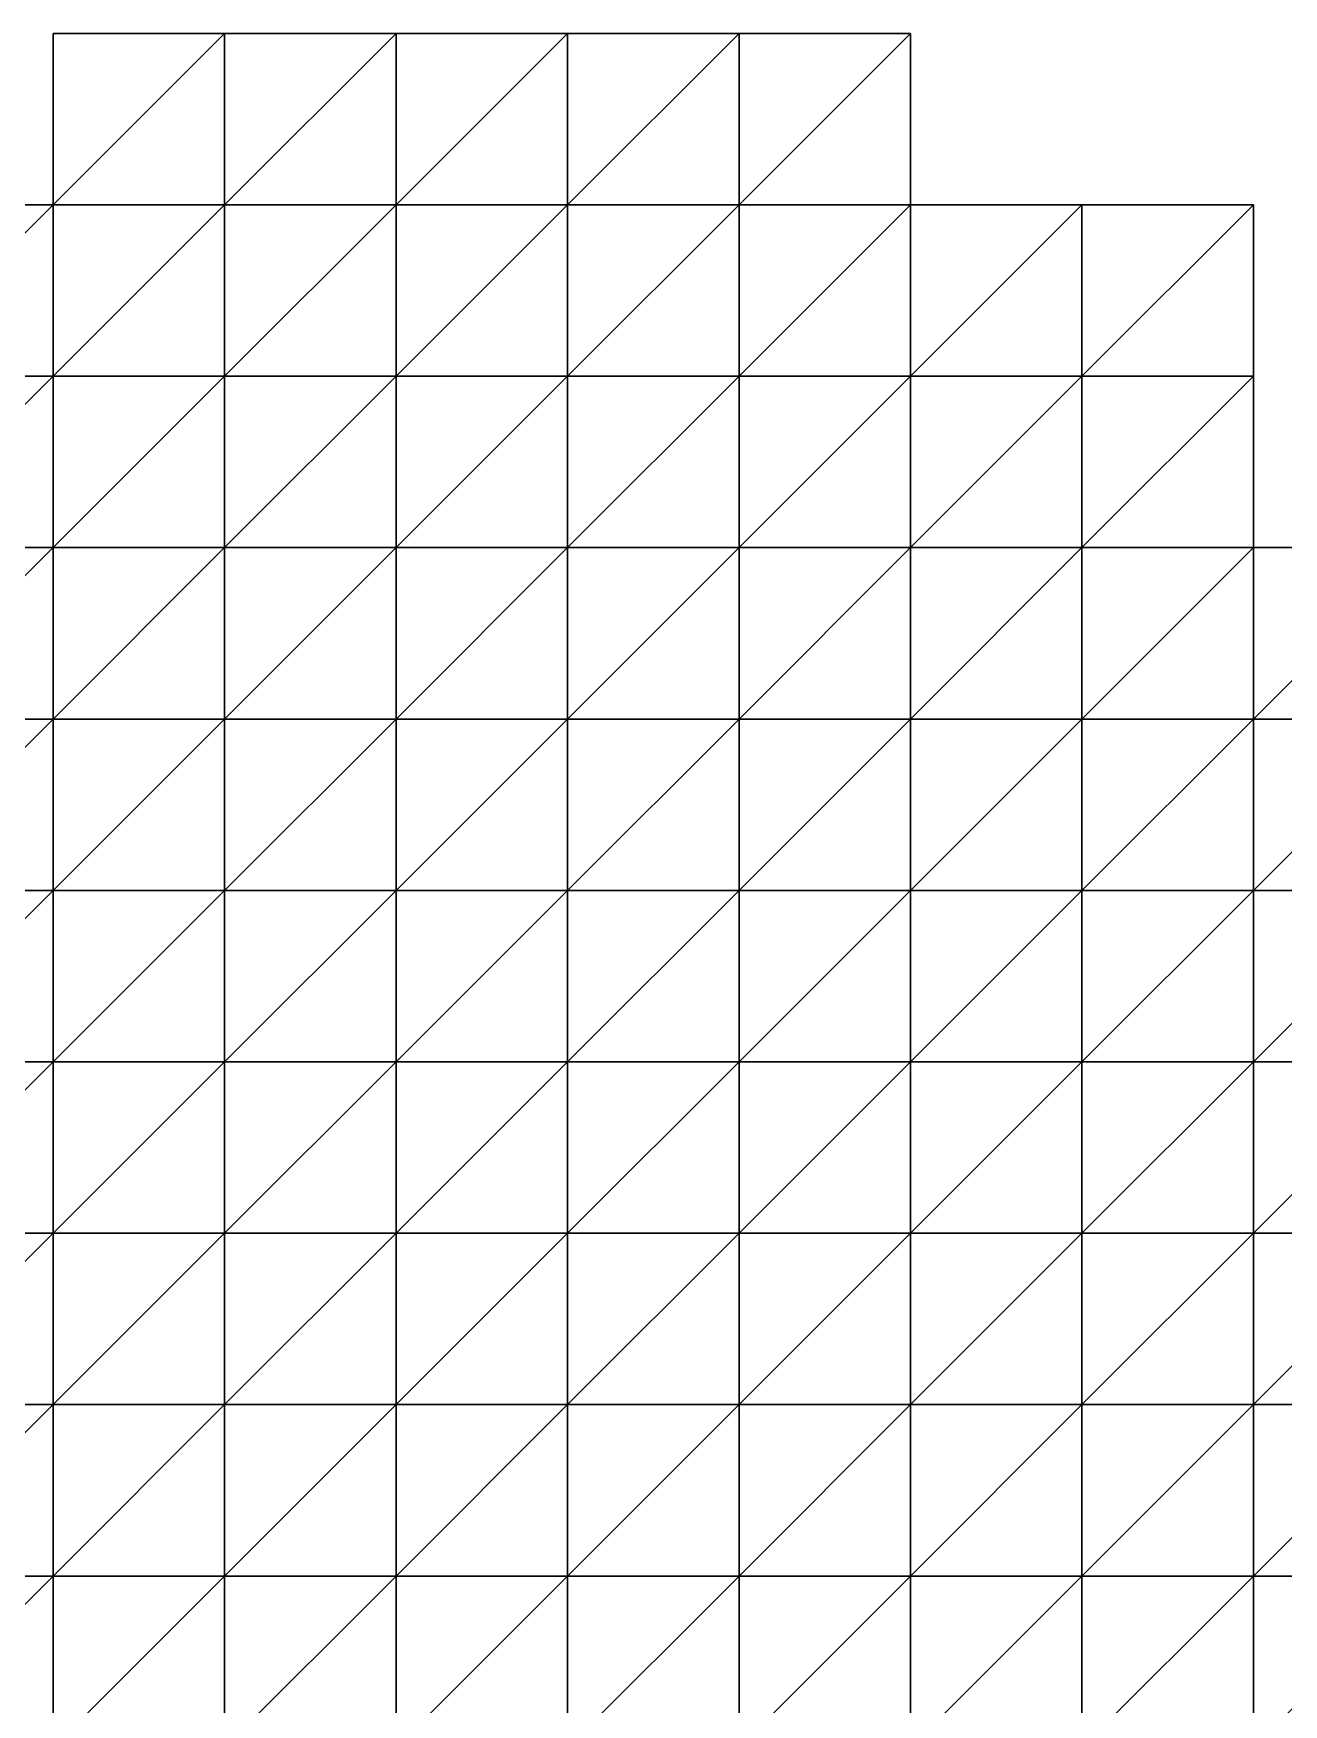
# Model space of a CAD drawing. Extents: x 292020 to 295740, y 4557680 to 4560040.
# Drawn here: x 294817.7 to 294963.5, y 4559845 to 4560040 of the extents above; entities that cross this region are included whole.
import ezdxf

# ---------------------------------------------------------------- set-up
doc = ezdxf.new("R2010")
doc.units = 0
doc.layers.add('RUN201_4_-_RUN201_NODOMAIN5_20X', color=7, linetype='CONTINUOUS')

msp = doc.modelspace()

# ---------------------------------------------------------------- linework, layer by layer
at = {"layer": 'RUN201_4_-_RUN201_NODOMAIN5_20X'}
for points in [[(294820, 4560040, 1860), (294820, 4560020, 1860), (294840, 4560040, 1860)], [(294840, 4560040, 1860), (294820, 4560020, 1860), (294840, 4560020, 1860)], [(294840, 4560040, 1880), (294820, 4560020, 1880), (294820, 4560040, 1880)], [(294840, 4560020, 1880), (294820, 4560020, 1880), (294840, 4560040, 1880)], [(294840, 4560040, 1860), (294820, 4560040, 1880), (294820, 4560040, 1860)], [(294840, 4560040, 1880), (294820, 4560040, 1880), (294840, 4560040, 1860)], [(294820, 4560040, 1860), (294820, 4560020, 1880), (294820, 4560020, 1860)], [(294820, 4560040, 1880), (294820, 4560020, 1880), (294820, 4560040, 1860)], [(294840, 4560040, 1860), (294840, 4560020, 1860), (294860, 4560040, 1860)], [(294860, 4560040, 1860), (294840, 4560020, 1860), (294860, 4560020, 1860)], [(294860, 4560040, 1880), (294840, 4560020, 1880), (294840, 4560040, 1880)], [(294860, 4560020, 1880), (294840, 4560020, 1880), (294860, 4560040, 1880)], [(294860, 4560040, 1860), (294840, 4560040, 1880), (294840, 4560040, 1860)], [(294860, 4560040, 1880), (294840, 4560040, 1880), (294860, 4560040, 1860)], [(294860, 4560040, 1860), (294860, 4560020, 1860), (294880, 4560040, 1860)], [(294880, 4560040, 1860), (294860, 4560020, 1860), (294880, 4560020, 1860)], [(294880, 4560040, 1880), (294860, 4560020, 1880), (294860, 4560040, 1880)], [(294880, 4560020, 1880), (294860, 4560020, 1880), (294880, 4560040, 1880)], [(294880, 4560040, 1860), (294860, 4560040, 1880), (294860, 4560040, 1860)], [(294880, 4560040, 1880), (294860, 4560040, 1880), (294880, 4560040, 1860)], [(294880, 4560040, 1840), (294880, 4560020, 1840), (294900, 4560040, 1840)], [(294900, 4560040, 1840), (294880, 4560020, 1840), (294900, 4560020, 1840)], [(294900, 4560040, 1860), (294880, 4560020, 1860), (294880, 4560040, 1860)], [(294900, 4560020, 1860), (294880, 4560020, 1860), (294900, 4560040, 1860)], [(294900, 4560040, 1840), (294880, 4560040, 1860), (294880, 4560040, 1840)], [(294900, 4560040, 1860), (294880, 4560040, 1860), (294900, 4560040, 1840)], [(294880, 4560040, 1840), (294880, 4560020, 1860), (294880, 4560020, 1840)], [(294880, 4560040, 1860), (294880, 4560020, 1860), (294880, 4560040, 1840)], [(294880, 4560020, 1860), (294880, 4560020, 1880), (294880, 4560040, 1860)], [(294880, 4560040, 1860), (294880, 4560020, 1880), (294880, 4560040, 1880)], [(294900, 4560040, 1840), (294900, 4560020, 1840), (294920, 4560040, 1840)], [(294920, 4560040, 1840), (294900, 4560020, 1840), (294920, 4560020, 1840)], [(294920, 4560040, 1860), (294900, 4560020, 1860), (294900, 4560040, 1860)], [(294920, 4560020, 1860), (294900, 4560020, 1860), (294920, 4560040, 1860)], [(294920, 4560040, 1840), (294900, 4560040, 1860), (294900, 4560040, 1840)], [(294920, 4560040, 1860), (294900, 4560040, 1860), (294920, 4560040, 1840)], [(294920, 4560020, 1840), (294920, 4560020, 1860), (294920, 4560040, 1840)], [(294920, 4560040, 1840), (294920, 4560020, 1860), (294920, 4560040, 1860)], [(294800, 4560020, 1860), (294800, 4560000, 1860), (294820, 4560020, 1860)], [(294820, 4560020, 1860), (294800, 4560000, 1860), (294820, 4560000, 1860)], [(294820, 4560020, 1880), (294800, 4560000, 1880), (294800, 4560020, 1880)], [(294820, 4560000, 1880), (294800, 4560000, 1880), (294820, 4560020, 1880)], [(294820, 4560020, 1860), (294800, 4560020, 1880), (294800, 4560020, 1860)], [(294820, 4560020, 1880), (294800, 4560020, 1880), (294820, 4560020, 1860)], [(294820, 4560020, 1860), (294820, 4560000, 1860), (294840, 4560020, 1860)], [(294840, 4560020, 1860), (294820, 4560000, 1860), (294840, 4560000, 1860)], [(294840, 4560020, 1880), (294820, 4560000, 1880), (294820, 4560020, 1880)], [(294840, 4560000, 1880), (294820, 4560000, 1880), (294840, 4560020, 1880)], [(294840, 4560020, 1840), (294840, 4560000, 1840), (294860, 4560020, 1840)], [(294860, 4560020, 1840), (294840, 4560000, 1840), (294860, 4560000, 1840)], [(294860, 4560020, 1840), (294840, 4560020, 1860), (294840, 4560020, 1840)], [(294860, 4560020, 1860), (294840, 4560020, 1860), (294860, 4560020, 1840)], [(294840, 4560020, 1840), (294840, 4560000, 1860), (294840, 4560000, 1840)], [(294840, 4560020, 1860), (294840, 4560000, 1860), (294840, 4560020, 1840)], [(294860, 4560020, 1880), (294840, 4560000, 1880), (294840, 4560020, 1880)], [(294860, 4560000, 1880), (294840, 4560000, 1880), (294860, 4560020, 1880)], [(294860, 4560020, 1840), (294860, 4560000, 1840), (294880, 4560020, 1840)], [(294880, 4560020, 1840), (294860, 4560000, 1840), (294880, 4560000, 1840)], [(294880, 4560020, 1840), (294860, 4560020, 1860), (294860, 4560020, 1840)], [(294880, 4560020, 1860), (294860, 4560020, 1860), (294880, 4560020, 1840)], [(294880, 4560020, 1880), (294860, 4560000, 1880), (294860, 4560020, 1880)], [(294880, 4560000, 1880), (294860, 4560000, 1880), (294880, 4560020, 1880)], [(294880, 4560020, 1820), (294880, 4560000, 1820), (294900, 4560020, 1820)], [(294900, 4560020, 1820), (294880, 4560000, 1820), (294900, 4560000, 1820)], [(294900, 4560020, 1820), (294880, 4560020, 1840), (294880, 4560020, 1820)], [(294900, 4560020, 1840), (294880, 4560020, 1840), (294900, 4560020, 1820)], [(294880, 4560020, 1820), (294880, 4560000, 1840), (294880, 4560000, 1820)], [(294880, 4560020, 1840), (294880, 4560000, 1840), (294880, 4560020, 1820)], [(294900, 4560020, 1860), (294880, 4560000, 1860), (294880, 4560020, 1860)], [(294900, 4560000, 1860), (294880, 4560000, 1860), (294900, 4560020, 1860)], [(294880, 4560000, 1860), (294880, 4560000, 1880), (294880, 4560020, 1860)], [(294880, 4560020, 1860), (294880, 4560000, 1880), (294880, 4560020, 1880)], [(294900, 4560020, 1820), (294900, 4560000, 1820), (294920, 4560020, 1820)], [(294920, 4560020, 1820), (294900, 4560000, 1820), (294920, 4560000, 1820)], [(294920, 4560020, 1820), (294900, 4560020, 1840), (294900, 4560020, 1820)], [(294920, 4560020, 1840), (294900, 4560020, 1840), (294920, 4560020, 1820)], [(294920, 4560020, 1860), (294900, 4560000, 1860), (294900, 4560020, 1860)], [(294920, 4560000, 1860), (294900, 4560000, 1860), (294920, 4560020, 1860)], [(294920, 4560000, 1820), (294920, 4560000, 1840), (294920, 4560020, 1820)], [(294920, 4560020, 1820), (294920, 4560000, 1840), (294920, 4560020, 1840)], [(294920, 4560020, 1840), (294920, 4560000, 1840), (294940, 4560020, 1840)], [(294940, 4560020, 1840), (294920, 4560000, 1840), (294940, 4560000, 1840)], [(294940, 4560020, 1860), (294920, 4560000, 1860), (294920, 4560020, 1860)], [(294940, 4560000, 1860), (294920, 4560000, 1860), (294940, 4560020, 1860)], [(294940, 4560020, 1840), (294920, 4560020, 1860), (294920, 4560020, 1840)], [(294940, 4560020, 1860), (294920, 4560020, 1860), (294940, 4560020, 1840)], [(294940, 4560020, 1840), (294940, 4560000, 1840), (294960, 4560020, 1840)], [(294960, 4560020, 1840), (294940, 4560000, 1840), (294960, 4560000, 1840)], [(294960, 4560020, 1860), (294940, 4560000, 1860), (294940, 4560020, 1860)], [(294960, 4560000, 1860), (294940, 4560000, 1860), (294960, 4560020, 1860)], [(294960, 4560020, 1840), (294940, 4560020, 1860), (294940, 4560020, 1840)], [(294960, 4560020, 1860), (294940, 4560020, 1860), (294960, 4560020, 1840)], [(294960, 4560000, 1840), (294960, 4560000, 1860), (294960, 4560020, 1840)], [(294960, 4560020, 1840), (294960, 4560000, 1860), (294960, 4560020, 1860)], [(294800, 4560000, 1840), (294800, 4559980, 1840), (294820, 4560000, 1840)], [(294820, 4560000, 1840), (294800, 4559980, 1840), (294820, 4559980, 1840)], [(294820, 4560000, 1840), (294800, 4560000, 1860), (294800, 4560000, 1840)], [(294820, 4560000, 1860), (294800, 4560000, 1860), (294820, 4560000, 1840)], [(294820, 4560000, 1880), (294800, 4559980, 1880), (294800, 4560000, 1880)], [(294820, 4559980, 1880), (294800, 4559980, 1880), (294820, 4560000, 1880)], [(294820, 4560000, 1840), (294820, 4559980, 1840), (294840, 4560000, 1840)], [(294840, 4560000, 1840), (294820, 4559980, 1840), (294840, 4559980, 1840)], [(294840, 4560000, 1840), (294820, 4560000, 1860), (294820, 4560000, 1840)], [(294840, 4560000, 1860), (294820, 4560000, 1860), (294840, 4560000, 1840)], [(294840, 4560000, 1880), (294820, 4559980, 1880), (294820, 4560000, 1880)], [(294840, 4559980, 1880), (294820, 4559980, 1880), (294840, 4560000, 1880)], [(294840, 4560000, 1820), (294840, 4559980, 1820), (294860, 4560000, 1820)], [(294860, 4560000, 1820), (294840, 4559980, 1820), (294860, 4559980, 1820)], [(294860, 4560000, 1820), (294840, 4560000, 1840), (294840, 4560000, 1820)], [(294860, 4560000, 1840), (294840, 4560000, 1840), (294860, 4560000, 1820)], [(294840, 4560000, 1820), (294840, 4559980, 1840), (294840, 4559980, 1820)], [(294840, 4560000, 1840), (294840, 4559980, 1840), (294840, 4560000, 1820)], [(294860, 4560000, 1880), (294840, 4559980, 1880), (294840, 4560000, 1880)], [(294860, 4559980, 1880), (294840, 4559980, 1880), (294860, 4560000, 1880)], [(294860, 4560000, 1820), (294860, 4559980, 1820), (294880, 4560000, 1820)], [(294880, 4560000, 1820), (294860, 4559980, 1820), (294880, 4559980, 1820)], [(294880, 4560000, 1820), (294860, 4560000, 1840), (294860, 4560000, 1820)], [(294880, 4560000, 1840), (294860, 4560000, 1840), (294880, 4560000, 1820)], [(294880, 4560000, 1880), (294860, 4559980, 1880), (294860, 4560000, 1880)], [(294880, 4559980, 1880), (294860, 4559980, 1880), (294880, 4560000, 1880)], [(294880, 4560000, 1800), (294880, 4559980, 1800), (294900, 4560000, 1800)], [(294900, 4560000, 1800), (294880, 4559980, 1800), (294900, 4559980, 1800)], [(294900, 4560000, 1800), (294880, 4560000, 1820), (294880, 4560000, 1800)], [(294900, 4560000, 1820), (294880, 4560000, 1820), (294900, 4560000, 1800)], [(294880, 4560000, 1800), (294880, 4559980, 1820), (294880, 4559980, 1800)], [(294880, 4560000, 1820), (294880, 4559980, 1820), (294880, 4560000, 1800)], [(294900, 4560000, 1860), (294880, 4559980, 1860), (294880, 4560000, 1860)], [(294900, 4559980, 1860), (294880, 4559980, 1860), (294900, 4560000, 1860)], [(294880, 4559980, 1860), (294880, 4559980, 1880), (294880, 4560000, 1860)], [(294880, 4560000, 1860), (294880, 4559980, 1880), (294880, 4560000, 1880)], [(294900, 4560000, 1800), (294900, 4559980, 1800), (294920, 4560000, 1800)], [(294920, 4560000, 1800), (294900, 4559980, 1800), (294920, 4559980, 1800)], [(294920, 4560000, 1800), (294900, 4560000, 1820), (294900, 4560000, 1800)], [(294920, 4560000, 1820), (294900, 4560000, 1820), (294920, 4560000, 1800)], [(294920, 4560000, 1860), (294900, 4559980, 1860), (294900, 4560000, 1860)], [(294920, 4559980, 1860), (294900, 4559980, 1860), (294920, 4560000, 1860)], [(294920, 4559980, 1800), (294920, 4559980, 1820), (294920, 4560000, 1800)], [(294920, 4560000, 1800), (294920, 4559980, 1820), (294920, 4560000, 1820)], [(294920, 4560000, 1820), (294920, 4559980, 1820), (294940, 4560000, 1820)], [(294940, 4560000, 1820), (294920, 4559980, 1820), (294940, 4559980, 1820)], [(294940, 4560000, 1820), (294920, 4560000, 1840), (294920, 4560000, 1820)], [(294940, 4560000, 1840), (294920, 4560000, 1840), (294940, 4560000, 1820)], [(294940, 4560000, 1860), (294920, 4559980, 1860), (294920, 4560000, 1860)], [(294940, 4559980, 1860), (294920, 4559980, 1860), (294940, 4560000, 1860)], [(294940, 4560000, 1820), (294940, 4559980, 1820), (294960, 4560000, 1820)], [(294960, 4560000, 1820), (294940, 4559980, 1820), (294960, 4559980, 1820)], [(294960, 4560000, 1840), (294940, 4559980, 1840), (294940, 4560000, 1840)], [(294960, 4559980, 1840), (294940, 4559980, 1840), (294960, 4560000, 1840)], [(294960, 4560000, 1820), (294940, 4560000, 1840), (294940, 4560000, 1820)], [(294960, 4560000, 1840), (294940, 4560000, 1840), (294960, 4560000, 1820)], [(294940, 4559980, 1840), (294940, 4559980, 1860), (294940, 4560000, 1840)], [(294940, 4560000, 1840), (294940, 4559980, 1860), (294940, 4560000, 1860)], [(294940, 4560000, 1840), (294940, 4560000, 1860), (294960, 4560000, 1840)], [(294960, 4560000, 1840), (294940, 4560000, 1860), (294960, 4560000, 1860)], [(294960, 4559980, 1820), (294960, 4559980, 1840), (294960, 4560000, 1820)], [(294960, 4560000, 1820), (294960, 4559980, 1840), (294960, 4560000, 1840)], [(294800, 4559980, 1820), (294800, 4559960, 1820), (294820, 4559980, 1820)], [(294820, 4559980, 1820), (294800, 4559960, 1820), (294820, 4559960, 1820)], [(294820, 4559980, 1820), (294800, 4559980, 1840), (294800, 4559980, 1820)], [(294820, 4559980, 1840), (294800, 4559980, 1840), (294820, 4559980, 1820)], [(294820, 4559980, 1880), (294800, 4559960, 1880), (294800, 4559980, 1880)], [(294820, 4559960, 1880), (294800, 4559960, 1880), (294820, 4559980, 1880)], [(294820, 4559980, 1820), (294820, 4559960, 1820), (294840, 4559980, 1820)], [(294840, 4559980, 1820), (294820, 4559960, 1820), (294840, 4559960, 1820)], [(294840, 4559980, 1820), (294820, 4559980, 1840), (294820, 4559980, 1820)], [(294840, 4559980, 1840), (294820, 4559980, 1840), (294840, 4559980, 1820)], [(294840, 4559980, 1880), (294820, 4559960, 1880), (294820, 4559980, 1880)], [(294840, 4559960, 1880), (294820, 4559960, 1880), (294840, 4559980, 1880)], [(294840, 4559980, 1800), (294840, 4559960, 1800), (294860, 4559980, 1800)], [(294860, 4559980, 1800), (294840, 4559960, 1800), (294860, 4559960, 1800)], [(294860, 4559980, 1800), (294840, 4559980, 1820), (294840, 4559980, 1800)], [(294860, 4559980, 1820), (294840, 4559980, 1820), (294860, 4559980, 1800)], [(294840, 4559980, 1800), (294840, 4559960, 1820), (294840, 4559960, 1800)], [(294840, 4559980, 1820), (294840, 4559960, 1820), (294840, 4559980, 1800)], [(294860, 4559980, 1880), (294840, 4559960, 1880), (294840, 4559980, 1880)], [(294860, 4559960, 1880), (294840, 4559960, 1880), (294860, 4559980, 1880)], [(294860, 4559980, 1800), (294860, 4559960, 1800), (294880, 4559980, 1800)], [(294880, 4559980, 1800), (294860, 4559960, 1800), (294880, 4559960, 1800)], [(294880, 4559980, 1800), (294860, 4559980, 1820), (294860, 4559980, 1800)], [(294880, 4559980, 1820), (294860, 4559980, 1820), (294880, 4559980, 1800)], [(294880, 4559980, 1860), (294860, 4559960, 1860), (294860, 4559980, 1860)], [(294880, 4559960, 1860), (294860, 4559960, 1860), (294880, 4559980, 1860)], [(294860, 4559960, 1860), (294860, 4559960, 1880), (294860, 4559980, 1860)], [(294860, 4559980, 1860), (294860, 4559960, 1880), (294860, 4559980, 1880)], [(294860, 4559980, 1860), (294860, 4559980, 1880), (294880, 4559980, 1860)], [(294880, 4559980, 1860), (294860, 4559980, 1880), (294880, 4559980, 1880)], [(294880, 4559980, 1780), (294880, 4559960, 1780), (294900, 4559980, 1780)], [(294900, 4559980, 1780), (294880, 4559960, 1780), (294900, 4559960, 1780)], [(294900, 4559980, 1780), (294880, 4559980, 1800), (294880, 4559980, 1780)], [(294900, 4559980, 1800), (294880, 4559980, 1800), (294900, 4559980, 1780)], [(294880, 4559980, 1780), (294880, 4559960, 1800), (294880, 4559960, 1780)], [(294880, 4559980, 1800), (294880, 4559960, 1800), (294880, 4559980, 1780)], [(294900, 4559980, 1860), (294880, 4559960, 1860), (294880, 4559980, 1860)], [(294900, 4559960, 1860), (294880, 4559960, 1860), (294900, 4559980, 1860)], [(294900, 4559980, 1780), (294900, 4559960, 1780), (294920, 4559980, 1780)], [(294920, 4559980, 1780), (294900, 4559960, 1780), (294920, 4559960, 1780)], [(294920, 4559980, 1780), (294900, 4559980, 1800), (294900, 4559980, 1780)], [(294920, 4559980, 1800), (294900, 4559980, 1800), (294920, 4559980, 1780)], [(294920, 4559980, 1860), (294900, 4559960, 1860), (294900, 4559980, 1860)], [(294920, 4559960, 1860), (294900, 4559960, 1860), (294920, 4559980, 1860)], [(294920, 4559960, 1780), (294920, 4559960, 1800), (294920, 4559980, 1780)], [(294920, 4559980, 1780), (294920, 4559960, 1800), (294920, 4559980, 1800)], [(294920, 4559980, 1800), (294920, 4559960, 1800), (294940, 4559980, 1800)], [(294940, 4559980, 1800), (294920, 4559960, 1800), (294940, 4559960, 1800)], [(294940, 4559980, 1800), (294920, 4559980, 1820), (294920, 4559980, 1800)], [(294940, 4559980, 1820), (294920, 4559980, 1820), (294940, 4559980, 1800)], [(294940, 4559980, 1840), (294920, 4559960, 1840), (294920, 4559980, 1840)], [(294940, 4559960, 1840), (294920, 4559960, 1840), (294940, 4559980, 1840)], [(294920, 4559960, 1840), (294920, 4559960, 1860), (294920, 4559980, 1840)], [(294920, 4559980, 1840), (294920, 4559960, 1860), (294920, 4559980, 1860)], [(294920, 4559980, 1840), (294920, 4559980, 1860), (294940, 4559980, 1840)], [(294940, 4559980, 1840), (294920, 4559980, 1860), (294940, 4559980, 1860)], [(294940, 4559960, 1800), (294940, 4559960, 1820), (294940, 4559980, 1800)], [(294940, 4559980, 1800), (294940, 4559960, 1820), (294940, 4559980, 1820)], [(294940, 4559980, 1820), (294940, 4559960, 1820), (294960, 4559980, 1820)], [(294960, 4559980, 1820), (294940, 4559960, 1820), (294960, 4559960, 1820)], [(294960, 4559980, 1840), (294940, 4559960, 1840), (294940, 4559980, 1840)], [(294960, 4559960, 1840), (294940, 4559960, 1840), (294960, 4559980, 1840)], [(294960, 4559980, 1820), (294960, 4559960, 1820), (294980, 4559980, 1820)], [(294980, 4559980, 1820), (294960, 4559960, 1820), (294980, 4559960, 1820)], [(294980, 4559980, 1840), (294960, 4559960, 1840), (294960, 4559980, 1840)], [(294980, 4559960, 1840), (294960, 4559960, 1840), (294980, 4559980, 1840)], [(294980, 4559980, 1820), (294960, 4559980, 1840), (294960, 4559980, 1820)], [(294980, 4559980, 1840), (294960, 4559980, 1840), (294980, 4559980, 1820)], [(294800, 4559960, 1820), (294800, 4559940, 1820), (294820, 4559960, 1820)], [(294820, 4559960, 1820), (294800, 4559940, 1820), (294820, 4559940, 1820)], [(294820, 4559960, 1880), (294800, 4559940, 1880), (294800, 4559960, 1880)], [(294820, 4559940, 1880), (294800, 4559940, 1880), (294820, 4559960, 1880)], [(294820, 4559960, 1800), (294820, 4559940, 1800), (294840, 4559960, 1800)], [(294840, 4559960, 1800), (294820, 4559940, 1800), (294840, 4559940, 1800)], [(294840, 4559960, 1800), (294820, 4559960, 1820), (294820, 4559960, 1800)], [(294840, 4559960, 1820), (294820, 4559960, 1820), (294840, 4559960, 1800)], [(294820, 4559960, 1800), (294820, 4559940, 1820), (294820, 4559940, 1800)], [(294820, 4559960, 1820), (294820, 4559940, 1820), (294820, 4559960, 1800)], [(294840, 4559960, 1880), (294820, 4559940, 1880), (294820, 4559960, 1880)], [(294840, 4559940, 1880), (294820, 4559940, 1880), (294840, 4559960, 1880)], [(294840, 4559960, 1780), (294840, 4559940, 1780), (294860, 4559960, 1780)], [(294860, 4559960, 1780), (294840, 4559940, 1780), (294860, 4559940, 1780)], [(294860, 4559960, 1780), (294840, 4559960, 1800), (294840, 4559960, 1780)], [(294860, 4559960, 1800), (294840, 4559960, 1800), (294860, 4559960, 1780)], [(294840, 4559960, 1780), (294840, 4559940, 1800), (294840, 4559940, 1780)], [(294840, 4559960, 1800), (294840, 4559940, 1800), (294840, 4559960, 1780)], [(294860, 4559960, 1880), (294840, 4559940, 1880), (294840, 4559960, 1880)], [(294860, 4559940, 1880), (294840, 4559940, 1880), (294860, 4559960, 1880)], [(294860, 4559960, 1780), (294860, 4559940, 1780), (294880, 4559960, 1780)], [(294880, 4559960, 1780), (294860, 4559940, 1780), (294880, 4559940, 1780)], [(294880, 4559960, 1780), (294860, 4559960, 1800), (294860, 4559960, 1780)], [(294880, 4559960, 1800), (294860, 4559960, 1800), (294880, 4559960, 1780)], [(294880, 4559960, 1860), (294860, 4559940, 1860), (294860, 4559960, 1860)], [(294880, 4559940, 1860), (294860, 4559940, 1860), (294880, 4559960, 1860)], [(294860, 4559940, 1860), (294860, 4559940, 1880), (294860, 4559960, 1860)], [(294860, 4559960, 1860), (294860, 4559940, 1880), (294860, 4559960, 1880)], [(294880, 4559960, 1760), (294880, 4559940, 1760), (294900, 4559960, 1760)], [(294900, 4559960, 1760), (294880, 4559940, 1760), (294900, 4559940, 1760)], [(294900, 4559960, 1760), (294880, 4559960, 1780), (294880, 4559960, 1760)], [(294900, 4559960, 1780), (294880, 4559960, 1780), (294900, 4559960, 1760)], [(294880, 4559960, 1760), (294880, 4559940, 1780), (294880, 4559940, 1760)], [(294880, 4559960, 1780), (294880, 4559940, 1780), (294880, 4559960, 1760)], [(294900, 4559960, 1860), (294880, 4559940, 1860), (294880, 4559960, 1860)], [(294900, 4559940, 1860), (294880, 4559940, 1860), (294900, 4559960, 1860)], [(294900, 4559960, 1760), (294900, 4559940, 1760), (294920, 4559960, 1760)], [(294920, 4559960, 1760), (294900, 4559940, 1760), (294920, 4559940, 1760)], [(294920, 4559960, 1760), (294900, 4559960, 1780), (294900, 4559960, 1760)], [(294920, 4559960, 1780), (294900, 4559960, 1780), (294920, 4559960, 1760)], [(294920, 4559960, 1840), (294900, 4559940, 1840), (294900, 4559960, 1840)], [(294920, 4559940, 1840), (294900, 4559940, 1840), (294920, 4559960, 1840)], [(294900, 4559940, 1840), (294900, 4559940, 1860), (294900, 4559960, 1840)], [(294900, 4559960, 1840), (294900, 4559940, 1860), (294900, 4559960, 1860)], [(294900, 4559960, 1840), (294900, 4559960, 1860), (294920, 4559960, 1840)], [(294920, 4559960, 1840), (294900, 4559960, 1860), (294920, 4559960, 1860)], [(294920, 4559940, 1760), (294920, 4559940, 1780), (294920, 4559960, 1760)], [(294920, 4559960, 1760), (294920, 4559940, 1780), (294920, 4559960, 1780)], [(294920, 4559960, 1780), (294920, 4559940, 1780), (294940, 4559960, 1780)], [(294940, 4559960, 1780), (294920, 4559940, 1780), (294940, 4559940, 1780)], [(294940, 4559960, 1780), (294920, 4559960, 1800), (294920, 4559960, 1780)], [(294940, 4559960, 1800), (294920, 4559960, 1800), (294940, 4559960, 1780)], [(294940, 4559960, 1840), (294920, 4559940, 1840), (294920, 4559960, 1840)], [(294940, 4559940, 1840), (294920, 4559940, 1840), (294940, 4559960, 1840)], [(294940, 4559940, 1780), (294940, 4559940, 1800), (294940, 4559960, 1780)], [(294940, 4559960, 1780), (294940, 4559940, 1800), (294940, 4559960, 1800)], [(294940, 4559960, 1800), (294940, 4559940, 1800), (294960, 4559960, 1800)], [(294960, 4559960, 1800), (294940, 4559940, 1800), (294960, 4559940, 1800)], [(294960, 4559960, 1800), (294940, 4559960, 1820), (294940, 4559960, 1800)], [(294960, 4559960, 1820), (294940, 4559960, 1820), (294960, 4559960, 1800)], [(294960, 4559960, 1840), (294940, 4559940, 1840), (294940, 4559960, 1840)], [(294960, 4559940, 1840), (294940, 4559940, 1840), (294960, 4559960, 1840)], [(294960, 4559940, 1800), (294960, 4559940, 1820), (294960, 4559960, 1800)], [(294960, 4559960, 1800), (294960, 4559940, 1820), (294960, 4559960, 1820)], [(294960, 4559960, 1820), (294960, 4559940, 1820), (294980, 4559960, 1820)], [(294980, 4559960, 1820), (294960, 4559940, 1820), (294980, 4559940, 1820)], [(294980, 4559960, 1840), (294960, 4559940, 1840), (294960, 4559960, 1840)], [(294980, 4559940, 1840), (294960, 4559940, 1840), (294980, 4559960, 1840)], [(294800, 4559940, 1800), (294800, 4559920, 1800), (294820, 4559940, 1800)], [(294820, 4559940, 1800), (294800, 4559920, 1800), (294820, 4559920, 1800)], [(294820, 4559940, 1800), (294800, 4559940, 1820), (294800, 4559940, 1800)], [(294820, 4559940, 1820), (294800, 4559940, 1820), (294820, 4559940, 1800)], [(294820, 4559940, 1880), (294800, 4559920, 1880), (294800, 4559940, 1880)], [(294820, 4559920, 1880), (294800, 4559920, 1880), (294820, 4559940, 1880)], [(294820, 4559940, 1780), (294820, 4559920, 1780), (294840, 4559940, 1780)], [(294840, 4559940, 1780), (294820, 4559920, 1780), (294840, 4559920, 1780)], [(294840, 4559940, 1780), (294820, 4559940, 1800), (294820, 4559940, 1780)], [(294840, 4559940, 1800), (294820, 4559940, 1800), (294840, 4559940, 1780)], [(294820, 4559940, 1780), (294820, 4559920, 1800), (294820, 4559920, 1780)], [(294820, 4559940, 1800), (294820, 4559920, 1800), (294820, 4559940, 1780)], [(294840, 4559940, 1880), (294820, 4559920, 1880), (294820, 4559940, 1880)], [(294840, 4559920, 1880), (294820, 4559920, 1880), (294840, 4559940, 1880)], [(294840, 4559940, 1760), (294840, 4559920, 1760), (294860, 4559940, 1760)], [(294860, 4559940, 1760), (294840, 4559920, 1760), (294860, 4559920, 1760)], [(294860, 4559940, 1760), (294840, 4559940, 1780), (294840, 4559940, 1760)], [(294860, 4559940, 1780), (294840, 4559940, 1780), (294860, 4559940, 1760)], [(294840, 4559940, 1760), (294840, 4559920, 1780), (294840, 4559920, 1760)], [(294840, 4559940, 1780), (294840, 4559920, 1780), (294840, 4559940, 1760)], [(294860, 4559940, 1860), (294840, 4559920, 1860), (294840, 4559940, 1860)], [(294860, 4559920, 1860), (294840, 4559920, 1860), (294860, 4559940, 1860)], [(294840, 4559920, 1860), (294840, 4559920, 1880), (294840, 4559940, 1860)], [(294840, 4559940, 1860), (294840, 4559920, 1880), (294840, 4559940, 1880)], [(294840, 4559940, 1860), (294840, 4559940, 1880), (294860, 4559940, 1860)], [(294860, 4559940, 1860), (294840, 4559940, 1880), (294860, 4559940, 1880)], [(294860, 4559940, 1760), (294860, 4559920, 1760), (294880, 4559940, 1760)], [(294880, 4559940, 1760), (294860, 4559920, 1760), (294880, 4559920, 1760)], [(294880, 4559940, 1760), (294860, 4559940, 1780), (294860, 4559940, 1760)], [(294880, 4559940, 1780), (294860, 4559940, 1780), (294880, 4559940, 1760)], [(294880, 4559940, 1860), (294860, 4559920, 1860), (294860, 4559940, 1860)], [(294880, 4559920, 1860), (294860, 4559920, 1860), (294880, 4559940, 1860)], [(294880, 4559940, 1760), (294880, 4559920, 1760), (294900, 4559940, 1760)], [(294900, 4559940, 1760), (294880, 4559920, 1760), (294900, 4559920, 1760)], [(294900, 4559940, 1860), (294880, 4559920, 1860), (294880, 4559940, 1860)], [(294900, 4559920, 1860), (294880, 4559920, 1860), (294900, 4559940, 1860)], [(294900, 4559940, 1760), (294900, 4559920, 1760), (294920, 4559940, 1760)], [(294920, 4559940, 1760), (294900, 4559920, 1760), (294920, 4559920, 1760)], [(294920, 4559940, 1840), (294900, 4559920, 1840), (294900, 4559940, 1840)], [(294920, 4559920, 1840), (294900, 4559920, 1840), (294920, 4559940, 1840)], [(294900, 4559920, 1840), (294900, 4559920, 1860), (294900, 4559940, 1840)], [(294900, 4559940, 1840), (294900, 4559920, 1860), (294900, 4559940, 1860)], [(294920, 4559940, 1760), (294920, 4559920, 1760), (294940, 4559940, 1760)], [(294940, 4559940, 1760), (294920, 4559920, 1760), (294940, 4559920, 1760)], [(294940, 4559940, 1760), (294920, 4559940, 1780), (294920, 4559940, 1760)], [(294940, 4559940, 1780), (294920, 4559940, 1780), (294940, 4559940, 1760)], [(294940, 4559940, 1840), (294920, 4559920, 1840), (294920, 4559940, 1840)], [(294940, 4559920, 1840), (294920, 4559920, 1840), (294940, 4559940, 1840)], [(294940, 4559920, 1760), (294940, 4559920, 1780), (294940, 4559940, 1760)], [(294940, 4559940, 1760), (294940, 4559920, 1780), (294940, 4559940, 1780)], [(294940, 4559940, 1780), (294940, 4559920, 1780), (294960, 4559940, 1780)], [(294960, 4559940, 1780), (294940, 4559920, 1780), (294960, 4559920, 1780)], [(294960, 4559940, 1780), (294940, 4559940, 1800), (294940, 4559940, 1780)], [(294960, 4559940, 1800), (294940, 4559940, 1800), (294960, 4559940, 1780)], [(294960, 4559940, 1840), (294940, 4559920, 1840), (294940, 4559940, 1840)], [(294960, 4559920, 1840), (294940, 4559920, 1840), (294960, 4559940, 1840)], [(294960, 4559920, 1780), (294960, 4559920, 1800), (294960, 4559940, 1780)], [(294960, 4559940, 1780), (294960, 4559920, 1800), (294960, 4559940, 1800)], [(294960, 4559940, 1800), (294960, 4559920, 1800), (294980, 4559940, 1800)], [(294980, 4559940, 1800), (294960, 4559920, 1800), (294980, 4559920, 1800)], [(294980, 4559940, 1800), (294960, 4559940, 1820), (294960, 4559940, 1800)], [(294980, 4559940, 1820), (294960, 4559940, 1820), (294980, 4559940, 1800)], [(294980, 4559940, 1840), (294960, 4559920, 1840), (294960, 4559940, 1840)], [(294980, 4559920, 1840), (294960, 4559920, 1840), (294980, 4559940, 1840)], [(294800, 4559920, 1780), (294800, 4559900, 1780), (294820, 4559920, 1780)], [(294820, 4559920, 1780), (294800, 4559900, 1780), (294820, 4559900, 1780)], [(294820, 4559920, 1780), (294800, 4559920, 1800), (294800, 4559920, 1780)], [(294820, 4559920, 1800), (294800, 4559920, 1800), (294820, 4559920, 1780)], [(294820, 4559920, 1860), (294800, 4559900, 1860), (294800, 4559920, 1860)], [(294820, 4559900, 1860), (294800, 4559900, 1860), (294820, 4559920, 1860)], [(294800, 4559920, 1860), (294800, 4559920, 1880), (294820, 4559920, 1860)], [(294820, 4559920, 1860), (294800, 4559920, 1880), (294820, 4559920, 1880)], [(294820, 4559920, 1760), (294820, 4559900, 1760), (294840, 4559920, 1760)], [(294840, 4559920, 1760), (294820, 4559900, 1760), (294840, 4559900, 1760)], [(294840, 4559920, 1760), (294820, 4559920, 1780), (294820, 4559920, 1760)], [(294840, 4559920, 1780), (294820, 4559920, 1780), (294840, 4559920, 1760)], [(294820, 4559920, 1760), (294820, 4559900, 1780), (294820, 4559900, 1760)], [(294820, 4559920, 1780), (294820, 4559900, 1780), (294820, 4559920, 1760)], [(294840, 4559920, 1860), (294820, 4559900, 1860), (294820, 4559920, 1860)], [(294840, 4559900, 1860), (294820, 4559900, 1860), (294840, 4559920, 1860)], [(294820, 4559920, 1860), (294820, 4559920, 1880), (294840, 4559920, 1860)], [(294840, 4559920, 1860), (294820, 4559920, 1880), (294840, 4559920, 1880)], [(294840, 4559920, 1760), (294840, 4559900, 1760), (294860, 4559920, 1760)], [(294860, 4559920, 1760), (294840, 4559900, 1760), (294860, 4559900, 1760)], [(294860, 4559920, 1860), (294840, 4559900, 1860), (294840, 4559920, 1860)], [(294860, 4559900, 1860), (294840, 4559900, 1860), (294860, 4559920, 1860)], [(294860, 4559920, 1760), (294860, 4559900, 1760), (294880, 4559920, 1760)], [(294880, 4559920, 1760), (294860, 4559900, 1760), (294880, 4559900, 1760)], [(294880, 4559920, 1860), (294860, 4559900, 1860), (294860, 4559920, 1860)], [(294880, 4559900, 1860), (294860, 4559900, 1860), (294880, 4559920, 1860)], [(294880, 4559920, 1760), (294880, 4559900, 1760), (294900, 4559920, 1760)], [(294900, 4559920, 1760), (294880, 4559900, 1760), (294900, 4559900, 1760)], [(294900, 4559920, 1860), (294880, 4559900, 1860), (294880, 4559920, 1860)], [(294900, 4559900, 1860), (294880, 4559900, 1860), (294900, 4559920, 1860)], [(294900, 4559920, 1760), (294900, 4559900, 1760), (294920, 4559920, 1760)], [(294920, 4559920, 1760), (294900, 4559900, 1760), (294920, 4559900, 1760)], [(294920, 4559920, 1840), (294900, 4559900, 1840), (294900, 4559920, 1840)], [(294920, 4559900, 1840), (294900, 4559900, 1840), (294920, 4559920, 1840)], [(294900, 4559900, 1840), (294900, 4559900, 1860), (294900, 4559920, 1840)], [(294900, 4559920, 1840), (294900, 4559900, 1860), (294900, 4559920, 1860)], [(294920, 4559920, 1760), (294920, 4559900, 1760), (294940, 4559920, 1760)], [(294940, 4559920, 1760), (294920, 4559900, 1760), (294940, 4559900, 1760)], [(294940, 4559920, 1840), (294920, 4559900, 1840), (294920, 4559920, 1840)], [(294940, 4559900, 1840), (294920, 4559900, 1840), (294940, 4559920, 1840)], [(294940, 4559920, 1760), (294940, 4559900, 1760), (294960, 4559920, 1760)], [(294960, 4559920, 1760), (294940, 4559900, 1760), (294960, 4559900, 1760)], [(294960, 4559920, 1760), (294940, 4559920, 1780), (294940, 4559920, 1760)], [(294960, 4559920, 1780), (294940, 4559920, 1780), (294960, 4559920, 1760)], [(294960, 4559920, 1840), (294940, 4559900, 1840), (294940, 4559920, 1840)], [(294960, 4559900, 1840), (294940, 4559900, 1840), (294960, 4559920, 1840)], [(294960, 4559900, 1760), (294960, 4559900, 1780), (294960, 4559920, 1760)], [(294960, 4559920, 1760), (294960, 4559900, 1780), (294960, 4559920, 1780)], [(294960, 4559920, 1780), (294960, 4559900, 1780), (294980, 4559920, 1780)], [(294980, 4559920, 1780), (294960, 4559900, 1780), (294980, 4559900, 1780)], [(294980, 4559920, 1780), (294960, 4559920, 1800), (294960, 4559920, 1780)], [(294980, 4559920, 1800), (294960, 4559920, 1800), (294980, 4559920, 1780)], [(294980, 4559920, 1840), (294960, 4559900, 1840), (294960, 4559920, 1840)], [(294980, 4559900, 1840), (294960, 4559900, 1840), (294980, 4559920, 1840)], [(294800, 4559900, 1760), (294800, 4559880, 1760), (294820, 4559900, 1760)], [(294820, 4559900, 1760), (294800, 4559880, 1760), (294820, 4559880, 1760)], [(294820, 4559900, 1760), (294800, 4559900, 1780), (294800, 4559900, 1760)], [(294820, 4559900, 1780), (294800, 4559900, 1780), (294820, 4559900, 1760)], [(294820, 4559900, 1860), (294800, 4559880, 1860), (294800, 4559900, 1860)], [(294820, 4559880, 1860), (294800, 4559880, 1860), (294820, 4559900, 1860)], [(294820, 4559900, 1760), (294820, 4559880, 1760), (294840, 4559900, 1760)], [(294840, 4559900, 1760), (294820, 4559880, 1760), (294840, 4559880, 1760)], [(294840, 4559900, 1860), (294820, 4559880, 1860), (294820, 4559900, 1860)], [(294840, 4559880, 1860), (294820, 4559880, 1860), (294840, 4559900, 1860)], [(294840, 4559900, 1760), (294840, 4559880, 1760), (294860, 4559900, 1760)], [(294860, 4559900, 1760), (294840, 4559880, 1760), (294860, 4559880, 1760)], [(294860, 4559900, 1860), (294840, 4559880, 1860), (294840, 4559900, 1860)], [(294860, 4559880, 1860), (294840, 4559880, 1860), (294860, 4559900, 1860)], [(294860, 4559900, 1760), (294860, 4559880, 1760), (294880, 4559900, 1760)], [(294880, 4559900, 1760), (294860, 4559880, 1760), (294880, 4559880, 1760)], [(294880, 4559900, 1860), (294860, 4559880, 1860), (294860, 4559900, 1860)], [(294880, 4559880, 1860), (294860, 4559880, 1860), (294880, 4559900, 1860)], [(294880, 4559900, 1760), (294880, 4559880, 1760), (294900, 4559900, 1760)], [(294900, 4559900, 1760), (294880, 4559880, 1760), (294900, 4559880, 1760)], [(294900, 4559900, 1840), (294880, 4559880, 1840), (294880, 4559900, 1840)], [(294900, 4559880, 1840), (294880, 4559880, 1840), (294900, 4559900, 1840)], [(294880, 4559880, 1840), (294880, 4559880, 1860), (294880, 4559900, 1840)], [(294880, 4559900, 1840), (294880, 4559880, 1860), (294880, 4559900, 1860)], [(294880, 4559900, 1840), (294880, 4559900, 1860), (294900, 4559900, 1840)], [(294900, 4559900, 1840), (294880, 4559900, 1860), (294900, 4559900, 1860)], [(294900, 4559900, 1760), (294900, 4559880, 1760), (294920, 4559900, 1760)], [(294920, 4559900, 1760), (294900, 4559880, 1760), (294920, 4559880, 1760)], [(294920, 4559900, 1840), (294900, 4559880, 1840), (294900, 4559900, 1840)], [(294920, 4559880, 1840), (294900, 4559880, 1840), (294920, 4559900, 1840)], [(294920, 4559900, 1760), (294920, 4559880, 1760), (294940, 4559900, 1760)], [(294940, 4559900, 1760), (294920, 4559880, 1760), (294940, 4559880, 1760)], [(294940, 4559900, 1840), (294920, 4559880, 1840), (294920, 4559900, 1840)], [(294940, 4559880, 1840), (294920, 4559880, 1840), (294940, 4559900, 1840)], [(294940, 4559900, 1760), (294940, 4559880, 1760), (294960, 4559900, 1760)], [(294960, 4559900, 1760), (294940, 4559880, 1760), (294960, 4559880, 1760)], [(294960, 4559900, 1840), (294940, 4559880, 1840), (294940, 4559900, 1840)], [(294960, 4559880, 1840), (294940, 4559880, 1840), (294960, 4559900, 1840)], [(294960, 4559900, 1760), (294960, 4559880, 1760), (294980, 4559900, 1760)], [(294980, 4559900, 1760), (294960, 4559880, 1760), (294980, 4559880, 1760)], [(294980, 4559900, 1760), (294960, 4559900, 1780), (294960, 4559900, 1760)], [(294980, 4559900, 1780), (294960, 4559900, 1780), (294980, 4559900, 1760)], [(294980, 4559900, 1840), (294960, 4559880, 1840), (294960, 4559900, 1840)], [(294980, 4559880, 1840), (294960, 4559880, 1840), (294980, 4559900, 1840)], [(294800, 4559880, 1760), (294800, 4559860, 1760), (294820, 4559880, 1760)], [(294820, 4559880, 1760), (294800, 4559860, 1760), (294820, 4559860, 1760)], [(294820, 4559880, 1860), (294800, 4559860, 1860), (294800, 4559880, 1860)], [(294820, 4559860, 1860), (294800, 4559860, 1860), (294820, 4559880, 1860)], [(294820, 4559880, 1760), (294820, 4559860, 1760), (294840, 4559880, 1760)], [(294840, 4559880, 1760), (294820, 4559860, 1760), (294840, 4559860, 1760)], [(294840, 4559880, 1860), (294820, 4559860, 1860), (294820, 4559880, 1860)], [(294840, 4559860, 1860), (294820, 4559860, 1860), (294840, 4559880, 1860)], [(294840, 4559880, 1760), (294840, 4559860, 1760), (294860, 4559880, 1760)], [(294860, 4559880, 1760), (294840, 4559860, 1760), (294860, 4559860, 1760)], [(294860, 4559880, 1840), (294840, 4559860, 1840), (294840, 4559880, 1840)], [(294860, 4559860, 1840), (294840, 4559860, 1840), (294860, 4559880, 1840)], [(294840, 4559860, 1840), (294840, 4559860, 1860), (294840, 4559880, 1840)], [(294840, 4559880, 1840), (294840, 4559860, 1860), (294840, 4559880, 1860)], [(294840, 4559880, 1840), (294840, 4559880, 1860), (294860, 4559880, 1840)], [(294860, 4559880, 1840), (294840, 4559880, 1860), (294860, 4559880, 1860)], [(294860, 4559880, 1760), (294860, 4559860, 1760), (294880, 4559880, 1760)], [(294880, 4559880, 1760), (294860, 4559860, 1760), (294880, 4559860, 1760)], [(294880, 4559880, 1840), (294860, 4559860, 1840), (294860, 4559880, 1840)], [(294880, 4559860, 1840), (294860, 4559860, 1840), (294880, 4559880, 1840)], [(294860, 4559880, 1840), (294860, 4559880, 1860), (294880, 4559880, 1840)], [(294880, 4559880, 1840), (294860, 4559880, 1860), (294880, 4559880, 1860)], [(294880, 4559880, 1760), (294880, 4559860, 1760), (294900, 4559880, 1760)], [(294900, 4559880, 1760), (294880, 4559860, 1760), (294900, 4559860, 1760)], [(294900, 4559880, 1840), (294880, 4559860, 1840), (294880, 4559880, 1840)], [(294900, 4559860, 1840), (294880, 4559860, 1840), (294900, 4559880, 1840)], [(294900, 4559880, 1760), (294900, 4559860, 1760), (294920, 4559880, 1760)], [(294920, 4559880, 1760), (294900, 4559860, 1760), (294920, 4559860, 1760)], [(294920, 4559880, 1840), (294900, 4559860, 1840), (294900, 4559880, 1840)], [(294920, 4559860, 1840), (294900, 4559860, 1840), (294920, 4559880, 1840)], [(294920, 4559880, 1760), (294920, 4559860, 1760), (294940, 4559880, 1760)], [(294940, 4559880, 1760), (294920, 4559860, 1760), (294940, 4559860, 1760)], [(294940, 4559880, 1840), (294920, 4559860, 1840), (294920, 4559880, 1840)], [(294940, 4559860, 1840), (294920, 4559860, 1840), (294940, 4559880, 1840)], [(294940, 4559880, 1760), (294940, 4559860, 1760), (294960, 4559880, 1760)], [(294960, 4559880, 1760), (294940, 4559860, 1760), (294960, 4559860, 1760)], [(294960, 4559880, 1840), (294940, 4559860, 1840), (294940, 4559880, 1840)], [(294960, 4559860, 1840), (294940, 4559860, 1840), (294960, 4559880, 1840)], [(294960, 4559880, 1760), (294960, 4559860, 1760), (294980, 4559880, 1760)], [(294980, 4559880, 1760), (294960, 4559860, 1760), (294980, 4559860, 1760)], [(294980, 4559880, 1840), (294960, 4559860, 1840), (294960, 4559880, 1840)], [(294980, 4559860, 1840), (294960, 4559860, 1840), (294980, 4559880, 1840)], [(294800, 4559860, 1760), (294800, 4559840, 1760), (294820, 4559860, 1760)], [(294820, 4559860, 1760), (294800, 4559840, 1760), (294820, 4559840, 1760)], [(294820, 4559860, 1860), (294800, 4559840, 1860), (294800, 4559860, 1860)], [(294820, 4559840, 1860), (294800, 4559840, 1860), (294820, 4559860, 1860)], [(294820, 4559860, 1760), (294820, 4559840, 1760), (294840, 4559860, 1760)], [(294840, 4559860, 1760), (294820, 4559840, 1760), (294840, 4559840, 1760)], [(294840, 4559860, 1840), (294820, 4559840, 1840), (294820, 4559860, 1840)], [(294840, 4559840, 1840), (294820, 4559840, 1840), (294840, 4559860, 1840)], [(294820, 4559840, 1840), (294820, 4559840, 1860), (294820, 4559860, 1840)], [(294820, 4559860, 1840), (294820, 4559840, 1860), (294820, 4559860, 1860)], [(294820, 4559860, 1840), (294820, 4559860, 1860), (294840, 4559860, 1840)], [(294840, 4559860, 1840), (294820, 4559860, 1860), (294840, 4559860, 1860)], [(294840, 4559860, 1760), (294840, 4559840, 1760), (294860, 4559860, 1760)], [(294860, 4559860, 1760), (294840, 4559840, 1760), (294860, 4559840, 1760)], [(294860, 4559860, 1840), (294840, 4559840, 1840), (294840, 4559860, 1840)], [(294860, 4559840, 1840), (294840, 4559840, 1840), (294860, 4559860, 1840)], [(294860, 4559860, 1760), (294860, 4559840, 1760), (294880, 4559860, 1760)], [(294880, 4559860, 1760), (294860, 4559840, 1760), (294880, 4559840, 1760)], [(294880, 4559860, 1840), (294860, 4559840, 1840), (294860, 4559860, 1840)], [(294880, 4559840, 1840), (294860, 4559840, 1840), (294880, 4559860, 1840)], [(294880, 4559860, 1760), (294880, 4559840, 1760), (294900, 4559860, 1760)], [(294900, 4559860, 1760), (294880, 4559840, 1760), (294900, 4559840, 1760)], [(294900, 4559860, 1840), (294880, 4559840, 1840), (294880, 4559860, 1840)], [(294900, 4559840, 1840), (294880, 4559840, 1840), (294900, 4559860, 1840)], [(294900, 4559860, 1760), (294900, 4559840, 1760), (294920, 4559860, 1760)], [(294920, 4559860, 1760), (294900, 4559840, 1760), (294920, 4559840, 1760)], [(294920, 4559860, 1840), (294900, 4559840, 1840), (294900, 4559860, 1840)], [(294920, 4559840, 1840), (294900, 4559840, 1840), (294920, 4559860, 1840)], [(294920, 4559860, 1760), (294920, 4559840, 1760), (294940, 4559860, 1760)], [(294940, 4559860, 1760), (294920, 4559840, 1760), (294940, 4559840, 1760)], [(294940, 4559860, 1840), (294920, 4559840, 1840), (294920, 4559860, 1840)], [(294940, 4559840, 1840), (294920, 4559840, 1840), (294940, 4559860, 1840)], [(294940, 4559860, 1760), (294940, 4559840, 1760), (294960, 4559860, 1760)], [(294960, 4559860, 1760), (294940, 4559840, 1760), (294960, 4559840, 1760)], [(294960, 4559860, 1840), (294940, 4559840, 1840), (294940, 4559860, 1840)], [(294960, 4559840, 1840), (294940, 4559840, 1840), (294960, 4559860, 1840)], [(294960, 4559860, 1760), (294960, 4559840, 1760), (294980, 4559860, 1760)], [(294980, 4559860, 1760), (294960, 4559840, 1760), (294980, 4559840, 1760)], [(294980, 4559860, 1840), (294960, 4559840, 1840), (294960, 4559860, 1840)], [(294980, 4559840, 1840), (294960, 4559840, 1840), (294980, 4559860, 1840)]]:
    msp.add_3dface(points, dxfattribs=at)

doc.saveas('drawing.dxf')
